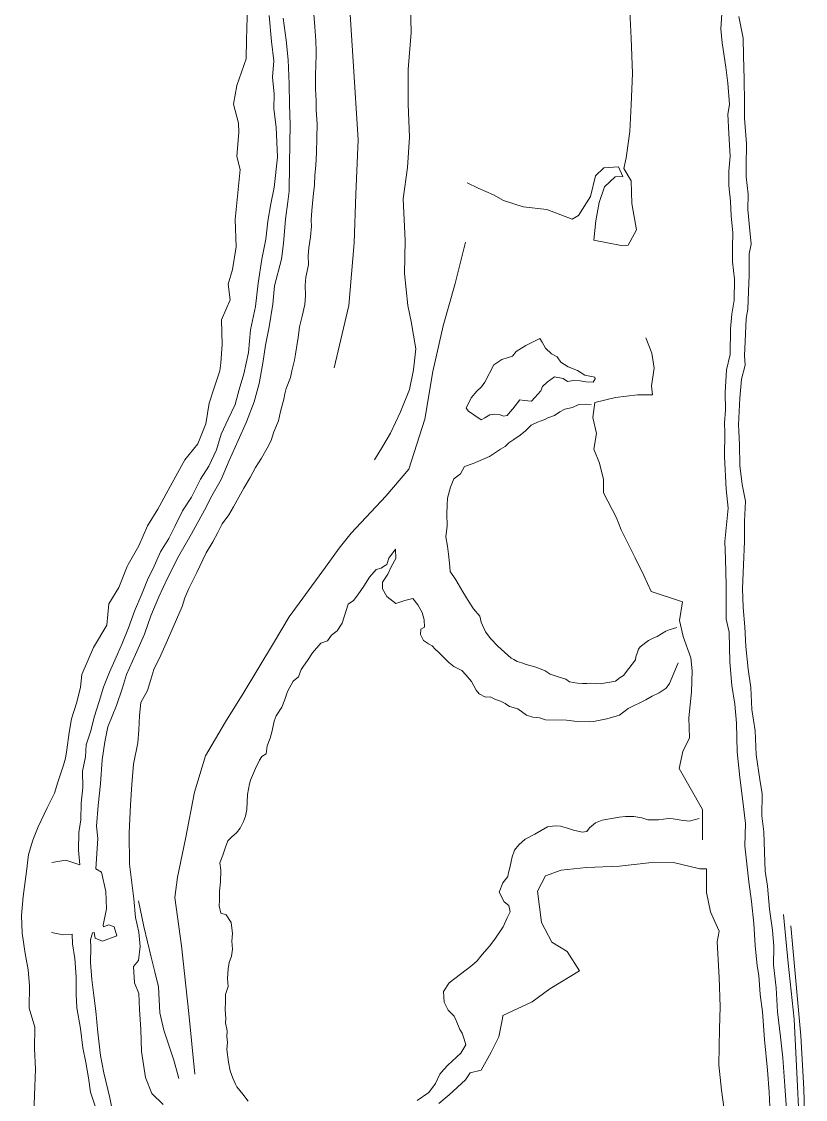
# Model space of a CAD drawing. Extents: x 683321 to 688873, y 7661944 to 7668387.
# Drawn here: x 685197.4 to 685369.7, y 7666588.9 to 7666825.8 of the extents above; entities that cross this region are included whole.
import ezdxf

# ---------------------------------------------------------------- set-up
doc = ezdxf.new("R2010")
doc.units = 0
doc.header["$MEASUREMENT"] = 0
doc.layers.add('01 CRESTA_Line', color=3, linetype='Continuous', lineweight=20)

msp = doc.modelspace()

# ---------------------------------------------------------------- linework, layer by layer
at = {"layer": '01 CRESTA_Line'}
for points in [[(685266.13, 7666749.71, 4252.16), (685269.34, 7666763.41, 4252.75), (685270.55, 7666777.19, 4254.01), (685270.92, 7666787.85, 4255.26), (685271.43, 7666799.78, 4256.42), (685270.32, 7666817.08, 4258.8), (685269.14, 7666835.5, 4261.8), (685268.46, 7666881.18, 4268.66), (685267.41, 7666894.13, 4267.99)], [(685200.09, 7666583.87, 4246.09), (685200.36, 7666591.71, 4246.84), (685200.53, 7666595.55, 4247.06), (685200.28, 7666600.05, 4247.51), (685200.34, 7666604.75, 4247.56), (685199.12, 7666608.91, 4248), (685199.2, 7666613.89, 4248.38), (685198.9, 7666617.39, 4248.3), (685198.2, 7666620.94, 4248.34), (685197.55, 7666625.41, 4248.22), (685197.43, 7666629.3, 4247.99), (685197.8, 7666633.48, 4247.41), (685198.55, 7666638.99, 4247.48), (685198.98, 7666642.71, 4247.93), (685199.94, 7666645.87, 4248.21), (685201.07, 7666648.8, 4248.69), (685203.06, 7666653.01, 4249.05), (685204.7, 7666656.18, 4249.41), (685205.42, 7666658.63, 4249.71), (685206.63, 7666662.36, 4250.13), (685207.1, 7666663.87, 4249.72), (685207.41, 7666665.75, 4251.04), (685207.93, 7666669.56, 4251.59), (685208.43, 7666672.54, 4252.59), (685209.59, 7666676.23, 4253.22), (685210.37, 7666679.47, 4253.61), (685210.68, 7666682.25, 4254.14), (685213.23, 7666688.23, 4254.93), (685216.15, 7666693.15, 4255.27), (685216.63, 7666697.78, 4256.42), (685218.8, 7666701.38, 4256.74), (685220.64, 7666706, 4257.03), (685220.88, 7666706.44, 4257.06), (685223.23, 7666710.54, 4257.39), (685225.15, 7666714.94, 4257.88), (685227.35, 7666718.61, 4258.28), (685230.56, 7666724.4, 4259.01), (685233.34, 7666729.5, 4259.57), (685236.21, 7666733, 4259.43), (685237.93, 7666737.38, 4260.07), (685238.69, 7666741.96, 4260.82), (685239.79, 7666745.29, 4261.49), (685241.02, 7666749.03, 4261.65), (685241.25, 7666750.79, 4261.92), (685241.51, 7666754.83, 4262.35), (685241.41, 7666760.26, 4263.07), (685243.28, 7666764.65, 4263.26), (685242.81, 7666768.1, 4264.01), (685243.81, 7666771.3, 4264.26), (685244.63, 7666776.27, 4264.5), (685244.39, 7666782.3, 4265.45), (685244.7, 7666785.24, 4265.65), (685245.45, 7666793.27, 4266.62), (685244.76, 7666796.15, 4267.32), (685245.18, 7666801.47, 4267.89), (685245.12, 7666803.49, 4268.18), (685244, 7666807.66, 4269.15), (685244.74, 7666811.74, 4269.47), (685246.8, 7666817.65, 4269.6), (685246.84, 7666821.78, 4270.29), (685247.07, 7666829.23, 4271.52)], [(685261.63, 7666828.35, 4266.66), (685261.87, 7666824.68, 4266.14), (685262.11, 7666821.56, 4265.8), (685262.22, 7666819.35, 4265.49), (685262.19, 7666818.24, 4265.32), (685262.11, 7666816.49, 4265.03), (685262.06, 7666813.87, 4264.6), (685262.04, 7666811.01, 4264.26), (685262.15, 7666808.38, 4263.9), (685262.21, 7666806.43, 4263.91), (685262.44, 7666803.22, 4263.43), (685262.36, 7666800.24, 4262.95), (685262.29, 7666797.04, 4262.5), (685262.08, 7666794.19, 4262.15), (685261.86, 7666792.01, 4261.97), (685261.85, 7666789.94, 4261.83), (685261.51, 7666787.38, 4261.59), (685261.21, 7666784.29, 4261.28), (685261.08, 7666782.18, 4261.04), (685261.17, 7666780.83, 4260.79), (685260.93, 7666778.47, 4260.51), (685260.58, 7666776.04, 4260.11), (685260.45, 7666774.37, 4259.92), (685260.47, 7666772.37, 4259.56), (685259.89, 7666769.61, 4259.18), (685259.77, 7666767.85, 4259.02), (685259.87, 7666765.52, 4258.67), (685259.7, 7666763.64, 4258.61), (685259.14, 7666761.08, 4258.35), (685258.54, 7666758.71, 4258.09), (685258.2, 7666756.27, 4257.87), (685258, 7666755.01, 4257.88), (685257.62, 7666752.67, 4257.74), (685257.39, 7666751.41, 4257.59), (685256.86, 7666749.05, 4257.39), (685256.52, 7666747.6, 4257.32), (685255.59, 7666745.15, 4256.99), (685255.3, 7666743.97, 4256.88), (685255.05, 7666742.8, 4256.75), (685254.33, 7666740.11, 4256.51), (685253.91, 7666738.01, 4256.25), (685252.9, 7666735.61, 4255.9), (685252.31, 7666733.72, 4255.73), (685251.43, 7666732.05, 4255.76), (685250.18, 7666729.82, 4255.57), (685248.86, 7666727.76, 4255.37), (685247.66, 7666725.61, 4255.2), (685246.28, 7666723.24, 4255.01), (685245.16, 7666721.3, 4254.76), (685244, 7666719.17, 4254.57), (685242.98, 7666717.39, 4254.45), (685241.53, 7666715.39, 4254.02), (685240.56, 7666713.48, 4253.86), (685239.45, 7666711.43, 4253.57), (685238.01, 7666709.02, 4253.22), (685237.25, 7666707.47, 4252.86), (685235.98, 7666704.72, 4252.36), (685234.22, 7666701.19, 4252.11), (685233.31, 7666699.14, 4251.81), (685232.7, 7666697.23, 4251.39), (685229.52, 7666689.84, 4250.51), (685228.03, 7666686.55, 4250.11), (685226.5, 7666683.37, 4249.65), (685225.87, 7666681.2, 4249.34), (685225.15, 7666678.75, 4249.03), (685223.62, 7666676.15, 4248.77), (685223.39, 7666673.29, 4248.27), (685223.19, 7666670.01, 4247.97), (685222.99, 7666667.27, 4247.68), (685222.07, 7666662.56, 4247.18), (685221.67, 7666658.08, 4246.81), (685221.36, 7666653.66, 4246.06), (685221.05, 7666647.47, 4245.09), (685221.13, 7666640.58, 4244.29), (685222.14, 7666632.98, 4242.64), (685222.48, 7666628.9, 4242.32), (685223.22, 7666625.68, 4241.92), (685223.53, 7666622.51, 4241.91), (685223.11, 7666619.45, 4241.74), (685222.02, 7666618.11, 4241.71), (685222.24, 7666614.51, 4241.46), (685223.19, 7666612.19, 4241.35), (685223.37, 7666608.66, 4240.87), (685223.62, 7666604.24, 4240.34), (685223.81, 7666599.43, 4239.85), (685224.67, 7666593.72, 4239.34), (685226.09, 7666590.2, 4238.99), (685228.55, 7666587.76, 4238.48)], [(685275.04, 7666729.47, 4249.29), (685276.86, 7666732.47, 4248.94), (685278.54, 7666735.3, 4248.5), (685280.69, 7666740.02, 4248.52), (685282.7, 7666744.92, 4248.48), (685283.6, 7666749.28, 4248.75), (685284.1, 7666753.86, 4248.56), (685283.08, 7666759.87, 4249.19), (685282.3, 7666763.37, 4249.58), (685281.57, 7666770.43, 4250.28), (685281.74, 7666777.71, 4251.53), (685281.32, 7666786.84, 4252.96), (685282.24, 7666793.71, 4254.13), (685282.73, 7666800.37, 4254.9), (685282.39, 7666807.66, 4255.9), (685282.41, 7666815.28, 4256.59), (685283.1, 7666823.37, 4257.27), (685282.94, 7666829.32, 4257.9)], [(685295.35, 7666790.38, 4247.44), (685297.81, 7666789.18, 4248.51), (685301.19, 7666787.7, 4248.66), (685303.36, 7666786.47, 4248.28), (685307.69, 7666785.09, 4248.18), (685312.88, 7666784.53, 4247.88), (685318.45, 7666782.36, 4247.05), (685319.81, 7666783.15, 4246.71), (685322.49, 7666787.38, 4246.17), (685323.6, 7666791.9, 4245.89), (685325.43, 7666793.69, 4245.8), (685328.65, 7666793.91, 4245.43), (685329.6, 7666791.76, 4244), (685327.89, 7666791.66, 4244.44), (685325.55, 7666789.51, 4244.48), (685324.37, 7666786.03, 4244.28), (685323.67, 7666782, 4243.61), (685323.19, 7666777.78, 4243.38), (685325.82, 7666777.22, 4243.36), (685329.59, 7666776.54, 4243.04), (685330.78, 7666776.69, 4243.12), (685332.6, 7666780.06, 4243.26), (685331.55, 7666785.8, 4243.93), (685331.43, 7666790.79, 4244.04), (685329.83, 7666793.54, 4245.16), (685330.33, 7666795.82, 4244.79), (685331.13, 7666801.65, 4243.86), (685331.42, 7666807.51, 4243.52), (685331.75, 7666814.39, 4242.95), (685331.41, 7666822.15, 4242.4), (685331.03, 7666829.49, 4241.89)], [(685351.39, 7666828.59, 4230.56), (685351.1, 7666824.18, 4230.67), (685351.43, 7666821.12, 4230.77), (685352.21, 7666815.75, 4230.52), (685352.64, 7666812.3, 4230.33), (685353, 7666807.6, 4230.04), (685352.67, 7666805.48, 4230.18), (685352.88, 7666801.22, 4230.1), (685353.21, 7666796.24, 4229.84), (685352.91, 7666792.94, 4229.89), (685352.92, 7666789.77, 4229.86), (685353.23, 7666786.3, 4229.54), (685353.38, 7666783.04, 4229.59), (685353.76, 7666779.44, 4229.26), (685353.67, 7666776.18, 4229.2), (685353.73, 7666772.98, 4229.14), (685354.11, 7666769.18, 4229.18), (685354.09, 7666764.58, 4228.98), (685353.54, 7666761.52, 4228.89), (685353.27, 7666758.27, 4228.78), (685353.18, 7666752.65, 4228.45), (685352.4, 7666749.26, 4228.37), (685352.06, 7666744.28, 4228.22), (685352.14, 7666740.39, 4228.06), (685351.95, 7666737.63, 4228.3), (685352.01, 7666735.4, 4228.02), (685351.97, 7666730.18, 4227.92), (685352.33, 7666723.05, 4227.82), (685352.71, 7666718.86, 4227.33), (685352, 7666711.52, 4227.15), (685352.16, 7666707.65, 4226.79), (685352.28, 7666701.95, 4226.49), (685352.27, 7666694.48, 4226.53), (685352.93, 7666691.62, 4226.26), (685353.11, 7666685.07, 4226.2), (685353.58, 7666679.87, 4226.1), (685354.23, 7666675.74, 4225.77), (685354.55, 7666671.6, 4225.52), (685354.72, 7666665.28, 4225.54), (685355.27, 7666659.62, 4225.48), (685355.97, 7666654.44, 4225.43), (685356.57, 7666649.55, 4225.26), (685356.43, 7666644.59, 4225.09), (685357.28, 7666636.73, 4224.91), (685357.86, 7666632.41, 4224.79), (685358.35, 7666627.52, 4224.5), (685358.67, 7666622.68, 4224.38), (685359.08, 7666618.23, 4224.19), (685359.51, 7666616.1, 4223.98), (685359.75, 7666611.97, 4223.89), (685360.29, 7666608.16, 4223.62), (685360.71, 7666602.03, 4223.6), (685361.37, 7666595.34, 4223.49), (685361.73, 7666590.44, 4223.3), (685361.95, 7666585.63, 4223.11)], [(685251.82, 7666827.13, 4266.64), (685252.36, 7666821.41, 4265.99), (685252.9, 7666817.14, 4265.27), (685252.57, 7666813.55, 4264.76), (685252.93, 7666809.84, 4263.99), (685252.88, 7666806.66, 4263.63), (685253.43, 7666802.57, 4263.28), (685253.7, 7666796.03, 4262.51), (685252.98, 7666789.34, 4261.53), (685252.22, 7666785.74, 4260.95), (685251.54, 7666781.91, 4260.52), (685251.09, 7666777.98, 4260.03), (685250.23, 7666773.57, 4259.28), (685249.46, 7666768.28, 4258.78), (685248.87, 7666763.16, 4258.17), (685247.76, 7666758.06, 4257.64), (685247.3, 7666753.1, 4257.06), (685246.29, 7666748.39, 4256.61), (685245.23, 7666744.91, 4256.35), (685244.36, 7666741.61, 4256.2), (685242.82, 7666738.39, 4255.77), (685241.33, 7666735.14, 4255.41), (685240.26, 7666731.65, 4255.14), (685238.58, 7666728.09, 4254.88), (685236.75, 7666725.24, 4254.52), (685234.75, 7666721.27, 4254.05), (685232.84, 7666718.28, 4253.74), (685231.09, 7666714.82, 4253.27), (685229.8, 7666712.21, 4252.99), (685228, 7666709.24, 4252.55), (685226.59, 7666706.11, 4251.89), (685225.15, 7666703.06, 4251.64), (685223.95, 7666700.13, 4251.34), (685222.28, 7666696.18, 4250.69), (685220.95, 7666692.51, 4250.19), (685219.51, 7666689.11, 4249.81), (685218.52, 7666686.73, 4249.54), (685216.76, 7666682.78, 4249.18), (685215.44, 7666679.47, 4248.91), (685214.5, 7666676.32, 4248.44), (685213.39, 7666672.9, 4247.96), (685212.63, 7666669.9, 4247.49), (685211.6, 7666666.83, 4247.1), (685211.48, 7666664.17, 4246.76), (685210.8, 7666661.06, 4246.51), (685210.87, 7666657.47, 4246.1), (685210.54, 7666654, 4245.66), (685210.47, 7666650.31, 4245.08), (685210.03, 7666647.58, 4244.59), (685209.93, 7666643.65, 4243.84), (685210.21, 7666640.46, 4243.51), (685207.16, 7666641.46, 4243.73), (685204.12, 7666640.98, 4243.86)], [(685254.92, 7666826.56, 4266.46), (685255.59, 7666821.73, 4265.91), (685256.06, 7666817.41, 4265.32), (685256.25, 7666812.15, 4264.5), (685256.3, 7666807.58, 4263.89), (685256.49, 7666803.11, 4263.23), (685256.42, 7666799.06, 4262.79), (685256.36, 7666794.34, 4262.3), (685256.23, 7666788.56, 4261.43), (685255.93, 7666786.15, 4261.21), (685255.45, 7666782.4, 4260.63), (685254.97, 7666777.02, 4259.79), (685254.55, 7666773.61, 4259.7), (685253, 7666767.75, 4258.8), (685252.63, 7666763.7, 4258.36), (685251.85, 7666758.7, 4257.79), (685251.08, 7666754.65, 4257.35), (685250.44, 7666750.75, 4256.94), (685249.68, 7666746.25, 4256.57), (685248.56, 7666742.24, 4256.37), (685246.88, 7666737.83, 4256), (685245.05, 7666733.75, 4255.51), (685243.03, 7666729.36, 4255.18), (685241.27, 7666725.18, 4254.72), (685239.23, 7666721.54, 4254.29), (685237.64, 7666718.43, 4254.11), (685234.79, 7666713.17, 4253.36), (685232.02, 7666708.36, 4252.62), (685229.52, 7666703.43, 4251.88), (685227.61, 7666699.35, 4251.46), (685225.83, 7666695.2, 4250.86), (685224.45, 7666691.17, 4250.29), (685222.48, 7666686.67, 4249.77), (685220.52, 7666682.29, 4249.18), (685219.62, 7666679.35, 4248.98), (685218.28, 7666675.47, 4248.41), (685216.43, 7666670.78, 4247.76), (685215.74, 7666667.47, 4247.22), (685215.18, 7666663.49, 4246.91), (685214.79, 7666658.27, 4246.25), (685214.29, 7666653.46, 4245.57), (685213.91, 7666648.96, 4244.82), (685214.18, 7666646.2, 4244.57), (685213.73, 7666639.53, 4243.52), (685215.04, 7666638.82, 4243.55), (685215.99, 7666634.58, 4242.95), (685216.09, 7666630.76, 4242.55), (685215.38, 7666627.18, 4242.27), (685215.46, 7666626.83, 4242.19), (685216.59, 7666627.27, 4242.24), (685217.82, 7666626.82, 4242.28), (685218.34, 7666624.83, 4242.12), (685215.2, 7666623.63, 4242.01), (685213.61, 7666624.31, 4242.19), (685213.38, 7666625.55, 4242.59), (685213.06, 7666625.52, 4242.6), (685212.56, 7666623.99, 4242.29), (685212.66, 7666622.3, 4242.26), (685212.56, 7666618.94, 4241.75), (685212.89, 7666615.24, 4241.61), (685213.35, 7666611.71, 4241.42), (685213.75, 7666608.3, 4241.21), (685214.18, 7666603.59, 4240.69), (685214.76, 7666598.5, 4240.22), (685215.49, 7666594.72, 4239.91), (685216.8, 7666589.2, 4239.2), (685217.69, 7666584.74, 4238.79)], [(685365.56, 7666586.64, 4223.11), (685365.21, 7666591.9, 4223.38), (685364.77, 7666598.03, 4223.43), (685364.24, 7666602.66, 4223.49), (685363.6, 7666608.12, 4223.65), (685363.31, 7666613.38, 4223.75), (685362.67, 7666618.48, 4224.39), (685362.78, 7666622.5, 4224.56), (685362.52, 7666626.06, 4224.51), (685361.82, 7666630.71, 4224.53), (685361.4, 7666635.75, 4224.79), (685360.9, 7666639.07, 4224.89), (685360.74, 7666643.21, 4224.97), (685360.57, 7666647.73, 4225.24), (685360.11, 7666651.21, 4225.21), (685360.24, 7666656.03, 4225.52), (685359.69, 7666659.22, 4225.51), (685358.92, 7666664.62, 4225.61), (685358.64, 7666669.91, 4225.93), (685357.92, 7666674.62, 4226), (685357.75, 7666679.44, 4226.1), (685357.14, 7666683.42, 4226.01), (685356.63, 7666688.43, 4226.17), (685356.37, 7666692.78, 4226.32), (685356.06, 7666697, 4226.4), (685355.92, 7666701.21, 4226.66), (685356.09, 7666706.42, 4226.88), (685356.34, 7666711.5, 4227.04), (685356.3, 7666715.98, 4227.16), (685356.57, 7666720.36, 4227.25), (685355.8, 7666724.08, 4227.41), (685355.3, 7666728.21, 4227.67), (685355.23, 7666732.79, 4227.82), (685355.07, 7666735.83, 4227.92), (685354.99, 7666737.17, 4227.92), (685355.31, 7666743.02, 4228.15), (685355.68, 7666747.19, 4228.28), (685356.47, 7666750.26, 4228.44), (685356.31, 7666752.43, 4228.49), (685356.48, 7666755.47, 4228.59), (685356.69, 7666760.51, 4228.67), (685357.08, 7666762.58, 4228.82), (685357.24, 7666766.45, 4228.97), (685357.33, 7666770.05, 4229.06), (685357.38, 7666774.77, 4229.01), (685357.79, 7666776.89, 4229.12), (685357.46, 7666780.65, 4229.41), (685357.1, 7666784.51, 4229.36), (685357.17, 7666787.9, 4229.59), (685356.68, 7666791.69, 4229.58), (685356.71, 7666793.96, 4229.71), (685356.8, 7666798.91, 4229.91), (685356.31, 7666804.56, 4229.9), (685356.35, 7666808, 4230.15), (685356.29, 7666813.16, 4230.18), (685356.1, 7666818.29, 4230.33), (685356.06, 7666822.15, 4230.41), (685355.05, 7666826.89, 4230.5)], [(685295.02, 7666777.35, 4243.97), (685292.74, 7666768.24, 4244.08), (685290.1, 7666758.95, 4243.98), (685287.85, 7666748.88, 4243.78), (685286.07, 7666738.4, 4243.03), (685282.53, 7666727.42, 4241.9), (685277.51, 7666721.48, 4242.37), (685269.88, 7666713.32, 4242.55), (685267.23, 7666710.08, 4242.87), (685264.27, 7666705.84, 4241.76), (685256.26, 7666694.97, 4240.17), (685252.81, 7666689.15, 4239.77), (685246.14, 7666678.07, 4238.84), (685242.27, 7666671.91, 4238.62), (685237.86, 7666664.38, 4238.88), (685235.44, 7666656.43, 4238.17), (685233.48, 7666646.19, 4237.27), (685231.73, 7666637.76, 4237.05), (685231.09, 7666633.27, 4236.94), (685232.57, 7666622.62, 4236.53), (685234.18, 7666607.77, 4235.97), (685235.51, 7666594.46, 4235.46)], [(685334.61, 7666756.26, 4232.47), (685335.98, 7666752.89, 4232.11), (685336.5, 7666749.59, 4231.67), (685335.86, 7666745.73, 4231.62), (685336.08, 7666743.76, 4231.51), (685332.79, 7666743.76, 4232.03), (685328, 7666743.15, 4232.41), (685323.46, 7666742.05, 4232.87), (685322.97, 7666738.78, 4232.52), (685323.83, 7666735.24, 4232.31), (685323.24, 7666731.79, 4232.69), (685324.44, 7666728.75, 4232.98), (685325.35, 7666725.13, 4232.96), (685325.36, 7666722.25, 4233.19), (685328.21, 7666716.73, 4232.61), (685329.2, 7666714.05, 4232.5), (685332.31, 7666707.91, 4232.71), (685334.22, 7666704.04, 4232.73), (685335.8, 7666700.55, 4232.5), (685342.74, 7666698.26, 4230.82), (685342.03, 7666694.13, 4232.08), (685342.84, 7666690.67, 4231.52), (685344.53, 7666685.98, 4231.06), (685344.8, 7666683.08, 4230.12), (685344.7, 7666678.5, 4230.24), (685344.1, 7666672.78, 4230.69), (685344.24, 7666668.39, 4231.02), (685342.77, 7666665.38, 4231.64), (685341.99, 7666661.65, 4231.05), (685347.09, 7666652.63, 4229.55), (685347.13, 7666645.92, 4229.44)], [(685341.46, 7666692.61, 4231.9), (685339.74, 7666692.11, 4232), (685339.06, 7666691.83, 4232.38), (685337.17, 7666690.63, 4232.91), (685336.24, 7666690.28, 4233.04), (685335.2, 7666689.74, 4233.22), (685333.4, 7666688.36, 4232.54), (685333.04, 7666687.86, 4232.86), (685332.71, 7666686.98, 4233.31), (685332.46, 7666686.16, 4233.5), (685332.38, 7666685.49, 4233.6), (685330.94, 7666683.6, 4233.13), (685329.72, 7666682.07, 4233.08), (685329.02, 7666681.59, 4233.22), (685327.98, 7666680.8, 4233.16), (685326.75, 7666680.57, 4233.32), (685325.89, 7666680.48, 4233.49), (685324.69, 7666680.24, 4233.37), (685323.49, 7666680.31, 4233.48), (685322.44, 7666680.38, 4233.78), (685321.65, 7666680.31, 4233.95), (685320.7, 7666680.3, 4234.06), (685319.62, 7666680.39, 4234.25), (685318.69, 7666680.51, 4234.35), (685317.84, 7666680.65, 4234.32), (685317.07, 7666681.24, 4234.44), (685315.39, 7666681.76, 4234.54), (685313.61, 7666682.38, 4234.59), (685312.54, 7666683.06, 4234.7), (685311.26, 7666683.62, 4234.77), (685310.24, 7666683.94, 4234.9), (685309.18, 7666684.27, 4235.02), (685308.37, 7666684.48, 4235.08), (685307.36, 7666684.86, 4235.4), (685306.37, 7666685.13, 4235.48), (685305.63, 7666685.57, 4235.62), (685305.02, 7666685.84, 4235.7), (685302.1, 7666688.48, 4235.77), (685300.61, 7666690.11, 4235.71), (685299.43, 7666691.65, 4235.58), (685298.42, 7666693.79, 4235.56), (685298.14, 7666695.13, 4235.9), (685296.78, 7666696.71, 4235.96), (685295.82, 7666698.19, 4235.96), (685294.44, 7666700.48, 4236.07), (685292.86, 7666703.1, 4236.15), (685291.65, 7666704.93, 4236.07), (685291.49, 7666706.78, 4235.91), (685291.26, 7666708.77, 4235.78), (685291.04, 7666710.49, 4235.75), (685290.72, 7666712.51, 4235.92), (685291, 7666714.96, 4235.87), (685290.92, 7666717.63, 4235.62), (685291.01, 7666719.6, 4235.6), (685291.02, 7666721.08, 4235.57), (685291.74, 7666723.45, 4235.45), (685292.42, 7666725.31, 4235.33), (685293.89, 7666726.38, 4235.96), (685294.82, 7666727.97, 4235.53), (685296.7, 7666728.65, 4235.36), (685298.71, 7666729.52, 4235.87), (685300.26, 7666730.21, 4235.73), (685301.58, 7666731.05, 4235.31), (685302.72, 7666731.8, 4234.83), (685303.71, 7666732.42, 4234.89), (685304.54, 7666733.23, 4234.63), (685305.64, 7666733.96, 4234.53), (685307.03, 7666734.89, 4234.41), (685308.18, 7666735.84, 4234.17), (685309.46, 7666737.06, 4234.15), (685310.86, 7666737.74, 4234.28), (685312.41, 7666738.31, 4234.34), (685313.11, 7666738.73, 4234.37), (685314.58, 7666739.18, 4233.98), (685315.75, 7666740, 4233.76), (685316.82, 7666740.62, 4233.32), (685318.55, 7666740.99, 4233.87), (685319.95, 7666741.63, 4233.66), (685321.36, 7666741.69, 4233.22), (685322.62, 7666741.66, 4232.8)], [(685247.21, 7666588.5, 4229.88), (685246.1, 7666590.05, 4229.28), (685244.74, 7666591.64, 4228.27), (685244.49, 7666592.2, 4228.47), (685243.9, 7666593.57, 4229.28), (685243.26, 7666595.14, 4229.83), (685242.9, 7666597.05, 4229.84), (685242.58, 7666599.85, 4228.76), (685242.67, 7666601.39, 4228.64), (685242.53, 7666602.69, 4228.94), (685242.61, 7666603.96, 4229.45), (685242.26, 7666605.68, 4229.85), (685242.36, 7666606.65, 4229.98), (685242.18, 7666608.63, 4229.88), (685242.25, 7666610.39, 4229.25), (685242.28, 7666611.97, 4228.82), (685242.85, 7666613.7, 4229.53), (685242.73, 7666615.45, 4229.74), (685242.84, 7666617.59, 4229.71), (685243.03, 7666618.95, 4229.68), (685243.6, 7666620.35, 4230.28), (685243.82, 7666621.93, 4230.52), (685243.66, 7666623.64, 4230.69), (685243.8, 7666625.37, 4230.57), (685243.49, 7666627.78, 4229.9), (685242.38, 7666629.44, 4228.89), (685241.21, 7666629.82, 4229.44), (685240.89, 7666631.43, 4230.07), (685240.94, 7666632.6, 4230.07), (685240.94, 7666634.62, 4229.7), (685241.17, 7666636.68, 4229.05), (685241.25, 7666639.25, 4229.91), (685241.02, 7666640.9, 4230.13), (685241.64, 7666642.6, 4230.15), (685242.25, 7666644.35, 4229.49), (685242.78, 7666645.7, 4228.76), (685243.56, 7666646.53, 4228.46), (685244.69, 7666647.47, 4229.3), (685245.5, 7666648.54, 4229.7), (685246.25, 7666649.96, 4230.11), (685246.64, 7666651.11, 4230.57), (685246.97, 7666652.64, 4230.14), (685247.06, 7666655.87, 4229.06), (685247.5, 7666658.22, 4230.02), (685247.78, 7666659.09, 4230.34), (685248.42, 7666660.57, 4230.32), (685248.83, 7666661.65, 4230.04), (685249.72, 7666663.44, 4229.04), (685250.26, 7666664.23, 4228.71), (685251.2, 7666664.83, 4229.44), (685251.38, 7666666.57, 4229.79), (685252.1, 7666668.28, 4230.19), (685252.51, 7666669.88, 4229.96), (685252.95, 7666672.06, 4229.38), (685253.4, 7666673.17, 4229.14), (685254.63, 7666675.13, 4230.19), (685255.27, 7666676.76, 4230.38), (685255.92, 7666678.55, 4230.21), (685257.15, 7666680.81, 4228.99), (685258.29, 7666681.79, 4229.31), (685258.86, 7666683.39, 4230.09), (685260.29, 7666685.36, 4230.63), (685261.36, 7666687.07, 4230.6), (685263.24, 7666689.18, 4229.7), (685264.66, 7666689.69, 4229.57), (685265.57, 7666690.93, 4230.15), (685266.81, 7666691.9, 4230.54), (685267.9, 7666693.55, 4230.39), (685269.22, 7666697.74, 4229.54), (685270.41, 7666698.56, 4230.23), (685271.32, 7666699.76, 4230.86), (685272.65, 7666701.73, 4230.97), (685273.89, 7666703.66, 4230.18), (685275.39, 7666705.39, 4229.23), (685276.45, 7666705.63, 4230.02), (685277.02, 7666706.04, 4230.46), (685277.69, 7666706.47, 4230.94), (685278.19, 7666707.82, 4231.09), (685279.63, 7666709.81, 4230.99), (685279.68, 7666707.78, 4230.93), (685278.74, 7666706.09, 4230.56), (685277.93, 7666704.37, 4229.85), (685276.75, 7666702.61, 4229.23), (685276.73, 7666701.13, 4229.91), (685277.75, 7666699.45, 4229.42), (685279.73, 7666697.9, 4229.94), (685281.69, 7666698.57, 4230.32), (685283.44, 7666698.96, 4230.79), (685284.5, 7666697.63, 4231.09), (685285.47, 7666695.92, 4231.14), (685285.92, 7666694.33, 4230.9), (685286.03, 7666692.69, 4229.93), (685285.2, 7666692.24, 4229.53), (685285.11, 7666691.05, 4230.04), (685285.75, 7666689.72, 4230.74), (685286.88, 7666689.02, 4230.77), (685287.65, 7666688.61, 4230.59), (685288.32, 7666687.84, 4230.27), (685289.09, 7666687.17, 4230.1), (685289.62, 7666686.69, 4229.85), (685291.37, 7666684.94, 4230.35), (685292.46, 7666684.06, 4230.83), (685294.18, 7666683.17, 4230.99), (685295.09, 7666682.22, 4230.79), (685296.32, 7666680.76, 4230.4), (685297.35, 7666678.82, 4230.86), (685298, 7666678.02, 4231.28), (685299.42, 7666677.32, 4231.42), (685300.43, 7666677.37, 4231.22), (685301.63, 7666676.77, 4230.79), (685302.73, 7666676.41, 4230.16), (685303.71, 7666675.91, 4229.51), (685304.7, 7666675.22, 4229.18), (685306.48, 7666674.73, 4229.83), (685308.4, 7666673.34, 4231), (685309.83, 7666672.93, 4231.24), (685311.27, 7666672.75, 4230.94), (685312.57, 7666672.34, 4230.54), (685317.23, 7666672.21, 4229.53), (685319.55, 7666671.97, 4230.12), (685322.25, 7666671.9, 4230.2), (685323.14, 7666671.92, 4229.71), (685326.05, 7666672.57, 4229.8), (685328.85, 7666673.37, 4230.79), (685330.79, 7666674.79, 4230.19), (685334.68, 7666676.75, 4230.58), (685336.01, 7666677.53, 4230.49), (685337.57, 7666678.25, 4230.22), (685339.08, 7666679.27, 4229.76), (685339.87, 7666680.31, 4229.2), (685341.77, 7666684.83, 4229.65)], [(685346.4, 7666650.66, 4228.97), (685344.14, 7666650.06, 4229.09), (685342.4, 7666650.24, 4228.9), (685340.68, 7666650.52, 4228.56), (685339.64, 7666650.61, 4228.99), (685337.4, 7666650.3, 4229.37), (685335.09, 7666650.35, 4229.37), (685333.73, 7666650.76, 4229.81), (685331.99, 7666651.09, 4230), (685330.16, 7666651.04, 4230.06), (685328.8, 7666650.89, 4229.94), (685325.03, 7666650.28, 4229.64), (685323.6, 7666649.69, 4229.36), (685322.27, 7666648.56, 4228.75), (685321.68, 7666647.75, 4228.9), (685320.62, 7666647.65, 4229.12), (685318.73, 7666648.03, 4229.08), (685317.68, 7666648.44, 4229.53), (685315.89, 7666648.96, 4229.8), (685314.73, 7666649.05, 4229.9), (685313.03, 7666648.78, 4229.95), (685310.25, 7666647.19, 4230.2), (685308.14, 7666646.12, 4229.85), (685306.76, 7666644.81, 4229.02), (685305.78, 7666643.7, 4228.47), (685305.25, 7666642.21, 4228.73), (685305.04, 7666641.16, 4229.08), (685304.74, 7666639.8, 4229.28), (685304.44, 7666638.73, 4229.35), (685304.28, 7666637.87, 4229.25), (685303.19, 7666636.46, 4228.66), (685302.39, 7666634.47, 4228.27), (685303.49, 7666632.3, 4228.1), (685304.53, 7666631.51, 4228.79), (685304.85, 7666630.11, 4229.35), (685304.19, 7666628.81, 4229.44), (685303.31, 7666626.81, 4229.17), (685301.42, 7666624.12, 4228.9), (685300.27, 7666622.56, 4229.1), (685299.21, 7666621.3, 4229.07), (685298.35, 7666620.35, 4229.36), (685297.55, 7666619.36, 4229.46), (685296.4, 7666618.28, 4229.37), (685291.44, 7666614.48, 4228.54), (685290.19, 7666612.63, 4228.46), (685290.3, 7666610.25, 4228.74), (685291.22, 7666608.52, 4229.53), (685292.55, 7666607.21, 4229.35), (685292.96, 7666606.26, 4229.01), (685293.73, 7666604.22, 4229.26), (685294.28, 7666603.47, 4229.2), (685294.73, 7666602.16, 4229.04), (685295.05, 7666600.89, 4228.99), (685294.01, 7666599.06, 4229.06), (685291.11, 7666596.42, 4227.95), (685290.21, 7666595.43, 4228), (685289.36, 7666594.42, 4228.65), (685288.38, 7666592.36, 4229.21), (685286.92, 7666590.38, 4229.2), (685284.41, 7666588.63, 4228.09)], [(685289.16, 7666587.99, 4227.71), (685291.4, 7666589.87, 4228.01), (685295.02, 7666593.21, 4226.82), (685296.02, 7666594.74, 4226.99), (685298.44, 7666595.34, 4227.34), (685300.68, 7666599.24, 4227.09), (685302.36, 7666602.63, 4227.02), (685303.15, 7666606.68, 4227.36), (685303.22, 7666607.31, 4228.49), (685309.65, 7666610.32, 4227.96), (685313.51, 7666613.21, 4228.35), (685320.06, 7666617.12, 4228.28), (685317.39, 7666621.39, 4227.97), (685313.97, 7666623.41, 4228.36), (685311.68, 7666627.76, 4228.4), (685310.87, 7666634.62, 4228.36), (685312.58, 7666638.05, 4228.25), (685316.01, 7666639.29, 4228.46), (685321.58, 7666639.88, 4228.15), (685328.88, 7666640.13, 4228.08), (685335.33, 7666640.91, 4228.42), (685340.75, 7666640.95, 4228.22), (685346.54, 7666639.54, 4227.81), (685348, 7666639.58, 4229.35), (685347.98, 7666634.33, 4229.13), (685348.84, 7666630.14, 4229.14), (685349.77, 7666628.17, 4228.13), (685350.76, 7666625.84, 4227.57), (685350.33, 7666623.49, 4227.15), (685350.79, 7666615.71, 4226.89), (685351, 7666609.25, 4226.55), (685350.85, 7666604.37, 4226.67), (685350.67, 7666596.47, 4226.25), (685351.27, 7666590.88, 4226.44), (685351.88, 7666586.65, 4226.1)], [(685223.1, 7666632.56, 4242.21), (685224.33, 7666626.91, 4241.75), (685225.13, 7666623.55, 4241.42), (685225.92, 7666620.18, 4241.09), (685226.74, 7666616.91, 4240.75), (685227.56, 7666613.64, 4240.4), (685227.79, 7666607.93, 4239.31), (685228.68, 7666604.07, 4238.55), (685229.79, 7666600.8, 4238.04), (685230.91, 7666597.52, 4237.54), (685232.03, 7666593.48, 4236.84)], [(685364.89, 7666629.53, 4225.2), (685365.96, 7666618.82, 4224.84), (685367.23, 7666606.52, 4224.41), (685367.87, 7666594.69, 4224.25), (685368.33, 7666584.2, 4223.84)], [(685366.51, 7666627.03, 4225.11), (685367.66, 7666614.15, 4224.64), (685368.7, 7666602.82, 4224.3), (685369.4, 7666591.23, 4224.01), (685369.73, 7666578.5, 4223.8)], [(685204.03, 7666625.55, 4242.5), (685206.55, 7666625.09, 4242.19), (685208.57, 7666625.24, 4242.1), (685208.63, 7666623.11, 4242.03), (685209.16, 7666619.83, 4241.69), (685209.45, 7666615.81, 4241.57), (685209.45, 7666612.04, 4241.35), (685209.55, 7666608.98, 4241.05), (685210.38, 7666604.44, 4240.71), (685210.93, 7666600.24, 4240.14), (685211.59, 7666596.96, 4239.9), (685212.18, 7666593.59, 4239.76), (685212.55, 7666590.45, 4239.4), (685214.25, 7666585.45, 4238.75)]]:
    msp.add_polyline3d(points, dxfattribs=at)
msp.add_polyline3d([(685323.4, 7666747.65, 4232.6), (685321.25, 7666748.07, 4231.96), (685319.65, 7666749.14, 4232.52), (685317.58, 7666749.89, 4232.37), (685315.96, 7666750.95, 4232.21), (685315.13, 7666752.1, 4232.63), (685313.94, 7666752.79, 4232.23), (685312.59, 7666754.03, 4232.14), (685311.85, 7666755.37, 4232.7), (685311.32, 7666756.15, 4232.88), (685308.26, 7666754.63, 4232.04), (685306.15, 7666753.28, 4231.88), (685305.31, 7666752.24, 4232.35), (685302.99, 7666751.51, 4232.64), (685301.23, 7666750.32, 4232.64), (685299.25, 7666746.55, 4231.06), (685298.55, 7666745.48, 4231.56), (685297.49, 7666744.53, 4232.38), (685296.25, 7666743.07, 4232.8), (685295.16, 7666740.82, 4232.62), (685295.67, 7666740.15, 4231.92), (685296.85, 7666739.38, 4231.39), (685298.43, 7666738.29, 4231.59), (685299.29, 7666738.68, 4231.95), (685300.35, 7666739.34, 4232.22), (685301.36, 7666739.48, 4231.86), (685302.46, 7666739.47, 4231.76), (685303.39, 7666739.1, 4232.16), (685304.16, 7666739.24, 4232.51), (685304.84, 7666740.05, 4232.56), (685305.43, 7666740.68, 4232.31), (685306.98, 7666742.66, 4231.26), (685307.88, 7666742.53, 4231.61), (685309.51, 7666742.35, 4232.34), (685310.28, 7666743.15, 4232.43), (685311.6, 7666744.62, 4232.23), (685311.95, 7666745.57, 4232.08), (685312.97, 7666746.54, 4231.36), (685314.58, 7666747.71, 4231.46), (685316.46, 7666747.32, 4232.28), (685317.46, 7666746.69, 4232.53), (685318.77, 7666746.93, 4232.44), (685320.23, 7666746.83, 4232.01), (685321.46, 7666746.61, 4232.41), (685323.05, 7666746.53, 4232.74), (685323.49, 7666747.31, 4232.66)], close=True, dxfattribs=at)

doc.saveas('drawing.dxf')
